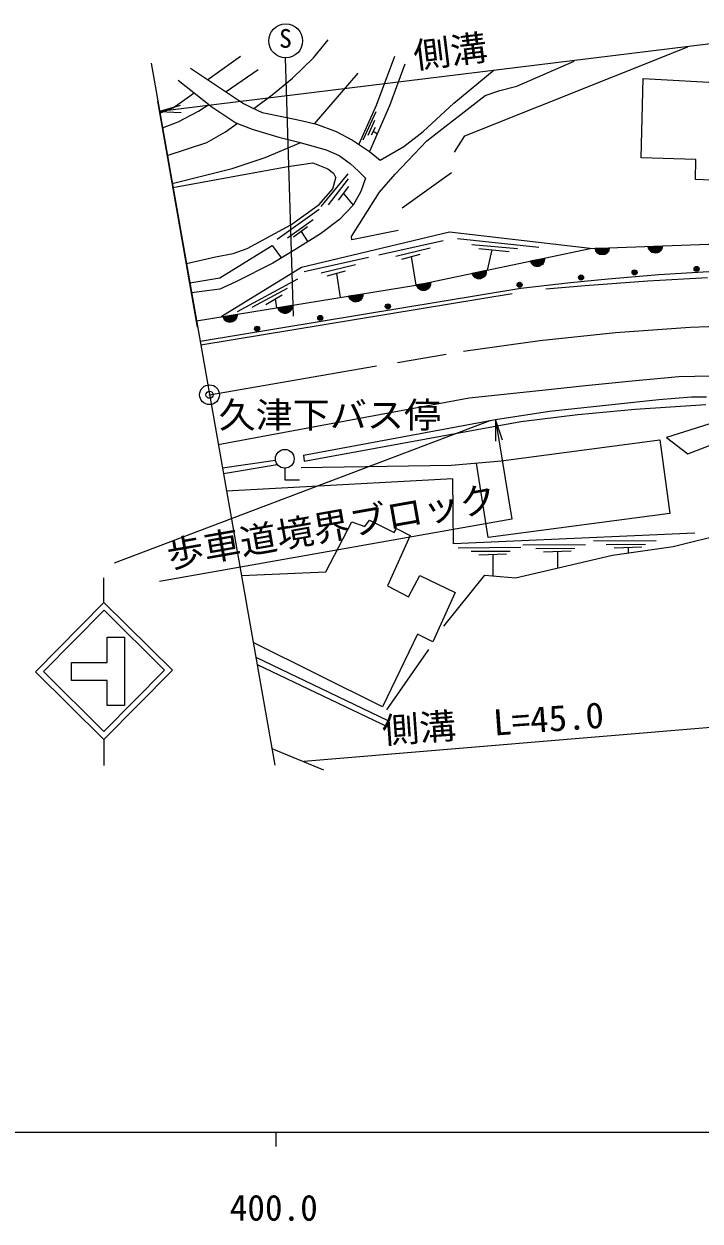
# Model space of a CAD drawing. Units: millimetres, scale not verified. Extents: x 40000 to 680000, y 20000 to 380000.
# Drawn here: x 450162 to 498016, y 198715 to 283427 of the extents above; entities that cross this region are included whole.
import ezdxf
from ezdxf.enums import TextEntityAlignment as Align

# ---------------------------------------------------------------- set-up
doc = ezdxf.new("R2010")
doc.units = ezdxf.units.MM
doc.header["$LTSCALE"] = 1000
doc.header["$PDMODE"] = 32
doc.header["$PDSIZE"] = 500
doc.linetypes.add('CHAIN', pattern=[18.5, 12, -1.5, 3.5, -1.5])
for name, color, linetype, lineweight in [('M-BGD', 7, 'Continuous', 13), ('M-BMK', 2, 'CHAIN', 13), ('M-STR-HTXT', 7, 'Continuous', 13), ('M-TTL-BAND', 7, 'Continuous', 25), ('M-WORK', 1, 'Continuous', 13)]:
    doc.layers.add(name, color=color, linetype=linetype, lineweight=lineweight)
doc.layers.add('M-OTRS', color=6, linetype='Continuous')
doc.styles.add('ＭＳ ゴシック', font='')
doc.styles.get('ＭＳ ゴシック').set_extended_font_data('MS Gothic')

# ---------------------------------------------------------------- blocks, each defined once
blk = doc.blocks.new('open_arrow')
at = {"color": 0, "linetype": 'Continuous', "lineweight": -2}
blk.add_lwpolyline([(7.5, 1.25), (0, 0), (7.5, -1.25)], dxfattribs=at)

msp = doc.modelspace()

# ---------------------------------------------------------------- hatches: boundary and pattern name
at = {"layer": 'M-WORK'}
for points in [[(495347, 267723, -1), (494348, 267689)], [(486984, 266862, -0.41421), (486598, 266270, -0.41421), (486005, 266656)], [(491586, 267594, -0.41421), (491104, 267077, -0.41421), (490587, 267560)], [(493563, 265846, 1), (493203, 265846, 0.41421), (493383, 265666, 0.41421)], [(497950, 266094, 0.41421), (497770, 266274, 0.41421), (497590, 266094, 1)], [(478935, 265164, -1), (477957, 264958)], [(482868, 265994, -0.41421), (482482, 265401, -0.41421), (481889, 265787)], [(489770, 265486, 1), (489410, 265486, 0.41421), (489590, 265306, 0.41421)], [(474147, 264336, -0.41421), (473734, 263763, -0.41421), (473160, 264176)], [(478940, 265141, -1), (477953, 264981)], [(485420, 264966, 1), (485060, 264966, 0.41421), (485240, 264786, 0.41421)], [(469124, 263521, -1), (468137, 263361)], [(476100, 263441, 0.41421), (475920, 263621, 0.41421), (475740, 263441, 1)], [(465243, 262891, -0.41421), (464829, 262317, -0.41421), (464256, 262730)], [(471317, 262625, 1), (470957, 262625, 0.41421), (471137, 262445, 0.41421)], [(466846, 261855, 1), (466486, 261855, 0.41421), (466666, 261675, 0.41421)]]:
    msp.add_hatch(color=256, dxfattribs=at).paths.add_polyline_path(points)

# ---------------------------------------------------------------- linework, layer by layer
at = {"layer": 'M-BGD'}
msp.add_circle((463297, 257186), 700, dxfattribs=at)
at = {"layer": 'M-BMK'}
for p, q in [((492030, 261596), (497322, 261960)), ((497322, 261960), (502510, 262151)), ((481277, 260282), (486669, 261023)), ((486669, 261023), (492030, 261596)), ((463297, 257186), (481277, 260282))]:
    msp.add_line(p, q, dxfattribs=at)
at = {"layer": 'M-OTRS'}
msp.add_point((463297, 257186), dxfattribs=at)
at = {"layer": 'M-STR-HTXT'}
for p, q in [((501329, 282347), (459763, 277224)), ((462452, 261974), (459633, 277963)), ((500053, 233753), (469980, 231241))]:
    msp.add_line(p, q, dxfattribs=at)
msp.add_lwpolyline([(483539, 255426), (484684, 248376), (459768, 243982)], dxfattribs=at)
at = {"layer": 'M-TTL-BAND'}
for p, q in [((40000, 205000), (579000, 205000)), ((468000, 205000), (468000, 204000))]:
    msp.add_line(p, q, dxfattribs=at)
at = {"layer": 'M-WORK'}
for p, q in [((470653, 281024), (471694, 282313)), ((481375, 275518), (497147, 281799)), ((459160, 280645), (467917, 230984)), ((463167, 279494), (465479, 281151)), ((468660, 281027), (469215, 262757)), ((469166, 279599), (470653, 281024)), ((476385, 281124), (475083, 277654)), ((477121, 280574), (476045, 277624)), ((485055, 279017), (489096, 280789)), ((461951, 280303), (465705, 277807)), ((466744, 280178), (464473, 278626)), ((467728, 278409), (469166, 279599)), ((470725, 276370), (473814, 279933)), ((480586, 277824), (483454, 280170)), ((493857, 273950), (494000, 279567)), ((494000, 279567), (511264, 278630)), ((461078, 279445), (463459, 277551)), ((482800, 278360), (483853, 278720)), ((483853, 278720), (485055, 279017)), ((460715, 277497), (462212, 278543)), ((466439, 277435), (467728, 278409)), ((478685, 275163), (482800, 278360)), ((459781, 277124), (460715, 277497)), ((461081, 276501), (462506, 277253)), ((462506, 277253), (463241, 277724)), ((463459, 277551), (465168, 276435)), ((465705, 277807), (466271, 277515)), ((466271, 277515), (467032, 277152)), ((467032, 277152), (468644, 276833)), ((475083, 277654), (473864, 274911)), ((475064, 277215), (474153, 275211)), ((476045, 277624), (474628, 274399)), ((478408, 275824), (480586, 277824)), ((459965, 276076), (461081, 276501)), ((464427, 275784), (465269, 276395)), ((465168, 276435), (466319, 275984)), ((468644, 276833), (469777, 276594)), ((469777, 276594), (470866, 276337)), ((470866, 276337), (472264, 275806)), ((474969, 276589), (474495, 275540)), ((463117, 275031), (464427, 275784)), ((466319, 275984), (468213, 275417)), ((468213, 275417), (469612, 275072)), ((472264, 275806), (473415, 275213)), ((475013, 276103), (474747, 275565)), ((474880, 275834), (475176, 275647)), ((477045, 274762), (478408, 275824)), ((480646, 274355), (481375, 275518)), ((460309, 274129), (463117, 275031)), ((467246, 273979), (469753, 275031)), ((469612, 275072), (471559, 274514)), ((471559, 274514), (472462, 274116)), ((473415, 275213), (474628, 274399)), ((475371, 273797), (477045, 274762)), ((476430, 272796), (478685, 275163)), ((464891, 273186), (467246, 273979)), ((472462, 274116), (473250, 273549)), ((474628, 274399), (475371, 273797)), ((497724, 273826), (493857, 273950)), ((497699, 272413), (497724, 273826)), ((460662, 272129), (464891, 273186)), ((460711, 271848), (467023, 273000)), ((467023, 273000), (468845, 273347)), ((468845, 273347), (470604, 273608)), ((470604, 273608), (471670, 273174)), ((471196, 270518), (473108, 272819)), ((471670, 273174), (472079, 272864)), ((472079, 272864), (472240, 272542)), ((473250, 273549), (473870, 272992)), ((473870, 272992), (474330, 272505)), ((475327, 271519), (476430, 272796)), ((476933, 270417), (480420, 272915)), ((473108, 272456), (471692, 270615)), ((472030, 271749), (472240, 272542)), ((473135, 271934), (472391, 270960)), ((474330, 272505), (474003, 271575)), ((502173, 272252), (497699, 272413)), ((471064, 270654), (472030, 271749)), ((472763, 271447), (473454, 270601)), ((473340, 268380), (475327, 271519)), ((474003, 271575), (473454, 270601)), ((468092, 268196), (471066, 270315)), ((469054, 269203), (471064, 270654)), ((473454, 270601), (472489, 269583)), ((468823, 268295), (470632, 269584)), ((472489, 269583), (471143, 268565)), ((465965, 267547), (469054, 269203)), ((470236, 269076), (469244, 268345)), ((471143, 268565), (469346, 267432)), ((469788, 268746), (470264, 268011)), ((480275, 268681), (469815, 266202)), ((476637, 268813), (473365, 268157)), ((490234, 267548), (480275, 268681)), ((464026, 265449), (467735, 267760)), ((467735, 267760), (468393, 266861)), ((473365, 268157), (473340, 268380)), ((475275, 267097), (479823, 268113)), ((480859, 268236), (486594, 267642)), ((481858, 267831), (485096, 267534)), ((490234, 267548), (504075, 268023)), ((461660, 266466), (463716, 266936)), ((463716, 266936), (464982, 267193)), ((464982, 267193), (465965, 267547)), ((469346, 267432), (467779, 266494)), ((469990, 265911), (474538, 266927)), ((476489, 266998), (478919, 267580)), ((476911, 266787), (478212, 267134)), ((477561, 266961), (477889, 264944)), ((477898, 264945), (490234, 267548)), ((482358, 267541), (484495, 267332)), ((483274, 267451), (482954, 266012)), ((469815, 266202), (464119, 262708)), ((467779, 266494), (465150, 265184)), ((471204, 265811), (473634, 266394)), ((461900, 265109), (464026, 265449)), ((465150, 265184), (464026, 264652)), ((465280, 263073), (469544, 265390)), ((471626, 265601), (472927, 265948)), ((472277, 265774), (472552, 264077)), ((488845, 265140), (491517, 265401)), ((489887, 264922), (494329, 265251)), ((491517, 265401), (495108, 265696)), ((494329, 265251), (498545, 265477)), ((495108, 265696), (498631, 265904)), ((464026, 264652), (462025, 264396)), ((462373, 262425), (477898, 264945)), ((462626, 260989), (485322, 264741)), ((462675, 260712), (484706, 264352)), ((466309, 263382), (468825, 264733)), ((485322, 264741), (488845, 265140)), ((487111, 264692), (489887, 264922)), ((467288, 263581), (468441, 264262)), ((467936, 263964), (468037, 263344)), ((493220, 258181), (496514, 258486)), ((496514, 258486), (509731, 258709)), ((486835, 257522), (489906, 257851)), ((489906, 257851), (493220, 258181)), ((463919, 253657), (481682, 256960)), ((481682, 256960), (486835, 257522)), ((490892, 256409), (493544, 256681)), ((493544, 256681), (495106, 256842)), ((495106, 256842), (497399, 257041)), ((497399, 257041), (498477, 257041)), ((483539, 255426), (487360, 256025)), ((487360, 256025), (490892, 256409)), ((489373, 255778), (493433, 256160)), ((493433, 256160), (498413, 256507)), ((456570, 245288), (483151, 255354)), ((469960, 252908), (483539, 255426)), ((469995, 252483), (485331, 255292)), ((485331, 255292), (489373, 255778)), ((500692, 255756), (495650, 254165)), ((497155, 252997), (502638, 255115)), ((495650, 254165), (497155, 252997)), ((483947, 252501), (495173, 253993)), ((495173, 253993), (495868, 248795)), ((464210, 252009), (467975, 252555)), ((469960, 252908), (469995, 252483)), ((480425, 252206), (483947, 252501)), ((464281, 251605), (468090, 252245)), ((468624, 251995), (468624, 251156)), ((469772, 252050), (480425, 252206)), ((483011, 247094), (482186, 252353)), ((480525, 251232), (464500, 250362)), ((468624, 251156), (469666, 251156)), ((480569, 246637), (480525, 251232)), ((474299, 247860), (474611, 248311)), ((474611, 248311), (476363, 247443)), ((495868, 248795), (483011, 247094)), ((471540, 244667), (473362, 248189)), ((473362, 248189), (474299, 247860)), ((476363, 247443), (476537, 247721)), ((476537, 247721), (477509, 247235)), ((497655, 247384), (480569, 246637)), ((496115, 246454), (500435, 247529)), ((477509, 247235), (475895, 243661)), ((485481, 246561), (489918, 246598)), ((490476, 246846), (494913, 246883)), ((491381, 246598), (494157, 246610)), ((480902, 246361), (485339, 246398)), ((481807, 246113), (484583, 246126)), ((482365, 245865), (484323, 245940)), ((483344, 245903), (483344, 244377)), ((484944, 244236), (491829, 245829)), ((486386, 246313), (489162, 246325)), ((486944, 246065), (488902, 246139)), ((487923, 246102), (487923, 244925)), ((491829, 245829), (496115, 246454)), ((491938, 246350), (493897, 246424)), ((492918, 246387), (492918, 245988)), ((455828, 242498), (455828, 244243)), ((465550, 244408), (471540, 244667)), ((477382, 242882), (478188, 244394)), ((478188, 244394), (480691, 243205)), ((479878, 240801), (482775, 244427)), ((482775, 244427), (484944, 244236)), ((475895, 243661), (477382, 242882)), ((480691, 243205), (479105, 239710)), ((478014, 240255), (475536, 235099)), ((479105, 239710), (478014, 240255)), ((475536, 235099), (466390, 239645)), ((478802, 239170), (475818, 234901)), ((466572, 238615), (475872, 234159)), ((466661, 238108), (475961, 233653)), ((455816, 232794), (455816, 230947)), ((467710, 232162), (471361, 230655))]:
    msp.add_line(p, q, dxfattribs=at)
for points in [[(495347, 267723, -1), (494348, 267689)], [(486984, 266862, -0.41421), (486598, 266270, -0.41421), (486005, 266656)], [(491586, 267594, -0.41421), (491104, 267077, -0.41421), (490587, 267560)], [(478935, 265164, -1), (477957, 264958)], [(482868, 265994, -0.41421), (482482, 265401, -0.41421), (481889, 265787)], [(474147, 264336, -0.41421), (473734, 263763, -0.41421), (473160, 264176)], [(478940, 265141, -1), (477953, 264981)], [(469124, 263521, -1), (468137, 263361)], [(465243, 262891, -0.41421), (464829, 262317, -0.41421), (464256, 262730)]]:
    msp.add_lwpolyline(points, format="xyb", close=True, dxfattribs=at)
for points in [[(455816, 232794), (450970, 237589), (455828, 242498), (460674, 237703)], [(455813, 233360), (451536, 237592), (455831, 241933), (460108, 237700)]]:
    msp.add_lwpolyline(points, close=True, dxfattribs=at)
msp.add_lwpolyline([(453537, 238236), (456060, 238236), (456060, 240028), (457272, 240028), (457272, 235190), (456060, 235190), (456060, 236974), (453537, 236974), (453537, 238230)], dxfattribs=at)
for centre, radius in [((468688, 282227), 1200), ((493383, 265846), 180), ((497770, 266094), 180), ((489590, 265486), 180), ((485240, 264966), 180), ((475920, 263441), 180), ((471137, 262625), 180), ((466666, 261855), 180), ((468624, 252656), 661)]:
    msp.add_circle(centre, radius, dxfattribs=at)

# ---------------------------------------------------------------- block references
at = {"layer": 'M-STR-HTXT', "xscale": 200, "yscale": 200}
for p, rotation in [((459763, 277224), 7), ((483539, 255426), 279.2)]:
    msp.add_blockref('open_arrow', p, dxfattribs=dict(at, rotation=rotation))

# ---------------------------------------------------------------- texts
at = {"layer": 'M-STR-HTXT', "style": 'ＭＳ ゴシック', "width": 1.05}
for s, rotation, p in [('側溝', 7.025, (480515, 280034)), ('歩車道境界ブロック', 10.001, (472183, 246425)), ('側溝\u3000L=45.0', 4.118, (483464, 232519))]:
    msp.add_text(s, height=1833, rotation=rotation, dxfattribs=at).set_placement(p, align=Align.BOTTOM_CENTER)
msp.add_text('久津下バス停', height=1833, dxfattribs=at).set_placement((463936, 254292), align=Align.BOTTOM_LEFT)
at = {"layer": 'M-TTL-BAND', "style": 'ＭＳ ゴシック'}
msp.add_text('400.0', height=1833, dxfattribs=at).set_placement((467844, 198195), align=Align.BOTTOM_CENTER)
at = {"layer": 'M-WORK', "style": 'ＭＳ ゴシック'}
msp.add_text('S', height=1320, dxfattribs=at).set_placement((468224, 283064), align=Align.TOP_LEFT)

doc.saveas('drawing.dxf')
